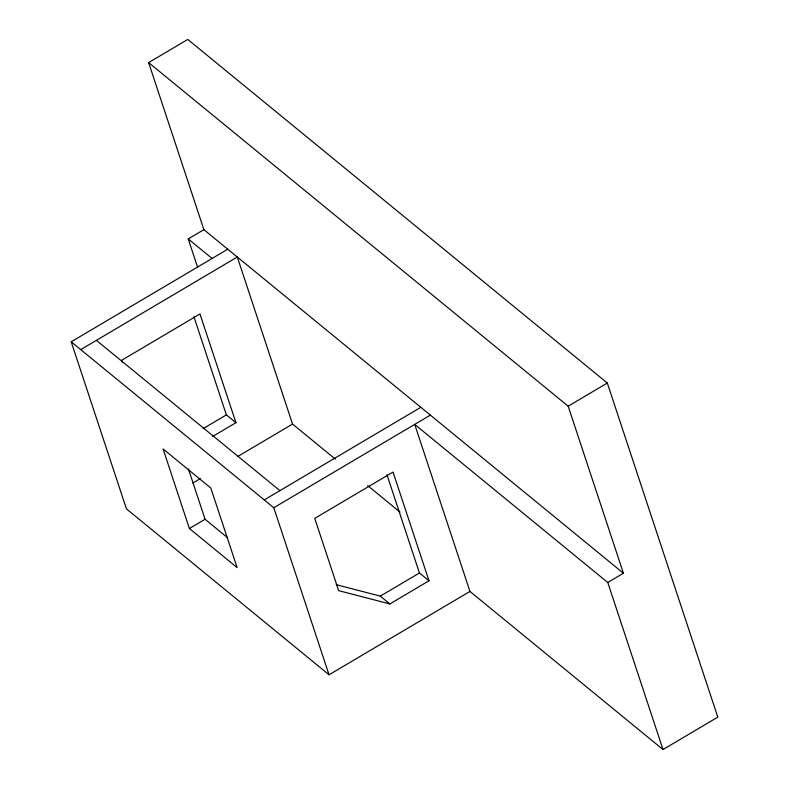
<?xml version="1.0" encoding="UTF-8"?>
<svg xmlns="http://www.w3.org/2000/svg" width="789" height="789" viewBox="0 0 789 789"><rect width="100%" height="100%" fill="white"/><g stroke="black" fill="none" stroke-linecap="round" stroke-linejoin="round"><path stroke-width="1.18" d="M607.767 582.499L623.418 573.238L203.887 229.658L148.638 62.597L187.782 39.45L607.313 383.03L717.812 717.142L663.016 749.55L469.958 591.444L414.708 424.393L607.767 582.499L663.016 749.55M197.506 266.948L188.226 238.919L203.887 229.658M469.958 591.444L329.043 674.782L126.437 508.856L71.188 341.805L227.755 249.206M80.734 349.626L237.302 257.017L292.551 424.078L335.335 459.119M203.108 428.634L226.384 414.876L235.931 422.687L212.665 436.455M192.96 482.976L200.376 478.588M237.459 456.663L292.551 424.078M189.399 528.522L237.144 567.616L210.831 488.066L163.086 448.971L189.399 528.522L205.061 519.261L227.518 537.664M264.246 499.91L420.813 407.311M71.188 341.805L273.793 507.731L430.36 415.132M148.638 62.597L568.179 406.177L607.313 383.03M336.252 584.679L380.308 596.129L419.442 572.982L428.999 580.793L389.855 603.95L338.649 590.636L314.752 518.373L393.04 472.078L428.999 580.793M188.226 238.919L212.103 258.467M367.664 485.59L399.993 512.071M96.386 340.365L279.908 490.65M380.308 596.129L389.855 603.95M568.179 406.177L623.418 573.238M386.975 474.781L419.442 572.982M273.793 507.731L329.043 674.782M235.931 422.687L199.982 313.973L121.693 360.267L122.463 362.595M193.907 316.675L226.384 414.876M188.423 468.952L205.061 519.261"/></g></svg>
